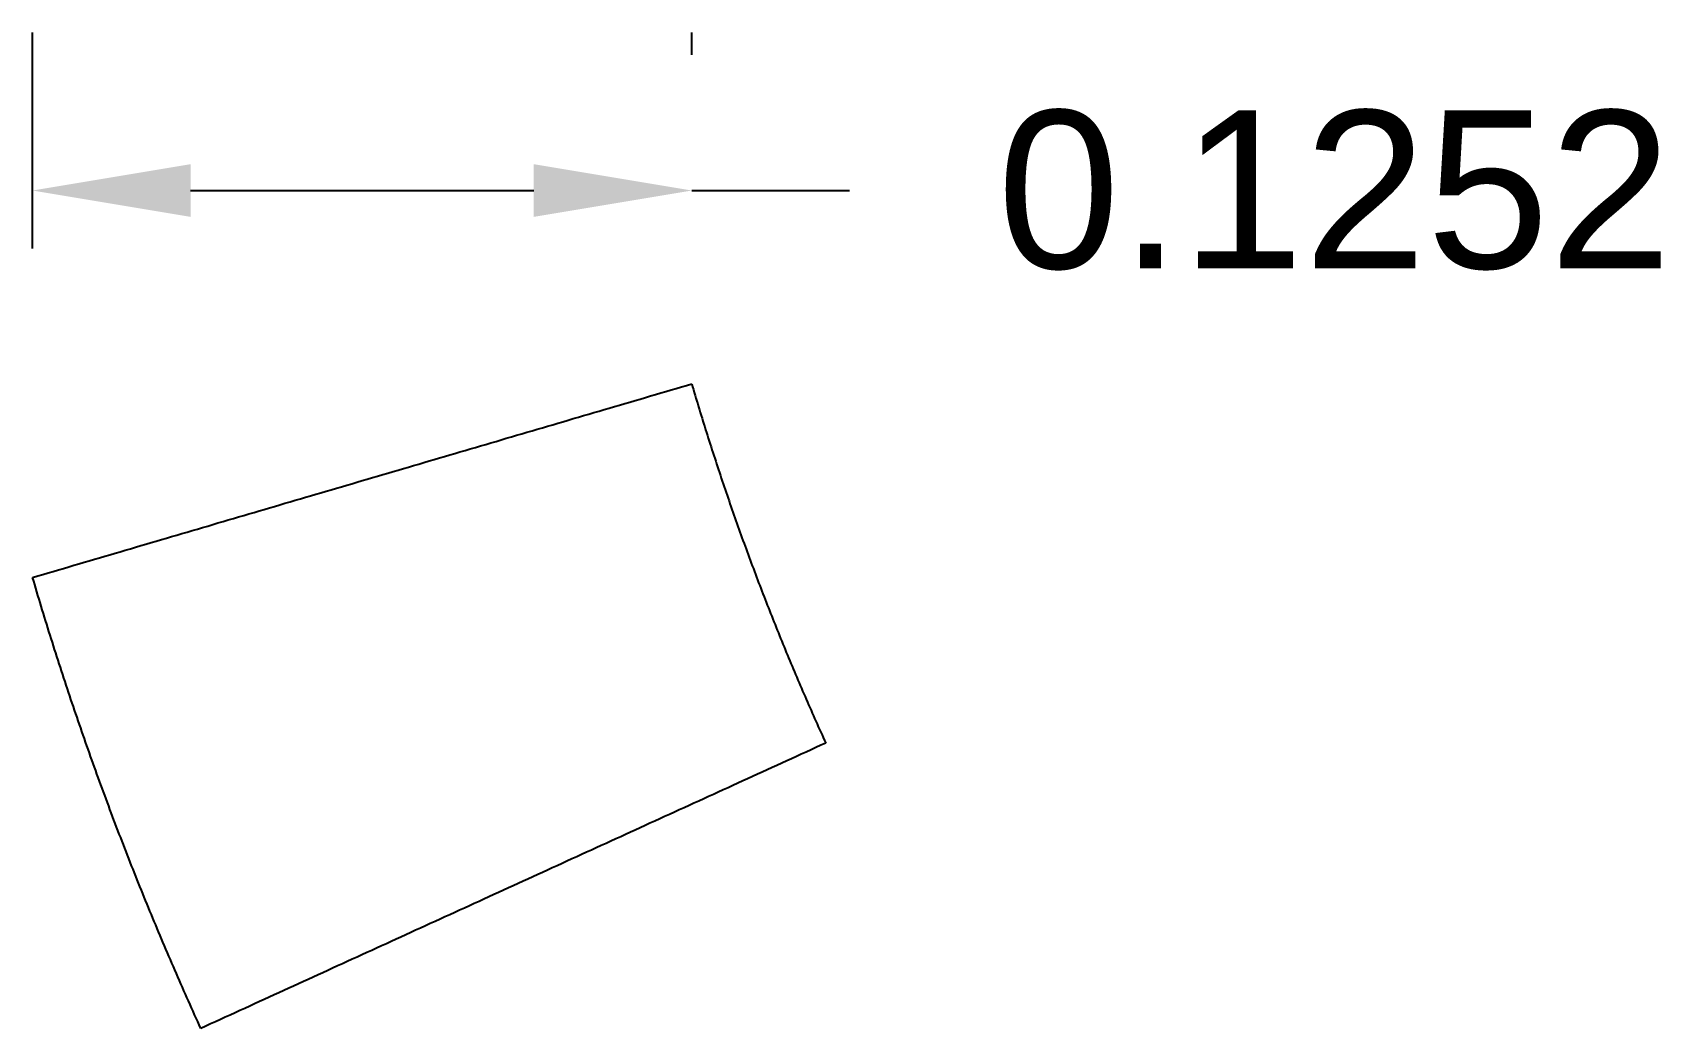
# Model space of a CAD drawing. Header units: metres. Extents: x 17.296 to 17.605, y 9.991 to 10.18.
import ezdxf

# ---------------------------------------------------------------- set-up
doc = ezdxf.new("R2010")
doc.units = ezdxf.units.M
doc.header["$MEASUREMENT"] = 0
doc.layers.add('dim', color=30, linetype='Continuous')
doc.layers.add('Scari', color=241, linetype='Continuous')
doc.styles.get("Standard").update_dxf_attribs({"font": 'arial.ttf'})
doc.dimstyles.get("Standard").update_dxf_attribs({"dimtxt": 0.03, "dimasz": 0.03, "dimexe": 0.03, "dimexo": 0.0625, "dimgap": 0.03, "dimtad": 0, "dimtih": 1, "dimtoh": 1, "dimdec": 4, "dimzin": 0, "dimdsep": 46, "dimtxsty": 'Standard', "dimcen": 0.03, "dimadec": 0, "dimazin": 0, "dimtfac": 1, "dimtdec": 4, "dimtofl": 0, "dimtmove": 0, "dimatfit": 3, "dimfxl": 1, "dimtolj": 1, "dimtzin": 0, "dimarcsym": 0})

# ---------------------------------------------------------------- blocks, each defined once
blk = doc.blocks.new('*D1')
at = {"layer": 'Defpoints', "color": 0, "transparency": 16777216}
for p in [(17.4208, 10.1502), (17.4208, 10.11346), (17.29559, 10.07669)]:
    blk.add_point(p, dxfattribs=at)
at = {"layer": 'dim', "color": 0, "lineweight": -2, "transparency": 16777216}
for p, q in [((17.29559, 10.13919), (17.29559, 10.1802)), ((17.4208, 10.17596), (17.4208, 10.1802)), ((17.32559, 10.1502), (17.3908, 10.1502)), ((17.4208, 10.1502), (17.4508, 10.1502))]:
    blk.add_line(p, q, dxfattribs=at)
at = {"layer": 'dim', "color": 0, "transparency": 16777216}
for points in [[(17.32559, 10.1552), (17.32559, 10.1452), (17.29559, 10.1502)], [(17.3908, 10.1552), (17.3908, 10.1452), (17.4208, 10.1502)]]:
    blk.add_solid(points, dxfattribs=at)
at = {"layer": 'dim', "color": 0, "transparency": 16777216, "insert": (17.54292, 10.1502), "char_height": 0.03, "attachment_point": 5}
blk.add_mtext('\\A1;0.1252', dxfattribs=at)

msp = doc.modelspace()

# ---------------------------------------------------------------- linework, layer by layer
at = {"layer": 'Scari'}
for points in [[(17.29559, 10.07669), (17.35819, 10.09508), (17.4208, 10.11346)], [(17.44626, 10.04521), (17.3869, 10.01811), (17.32755, 9.991)]]:
    msp.add_open_spline(points, degree=2, dxfattribs=at)
for points in [[(17.4208, 10.11346), (17.43109, 10.07843), (17.44626, 10.04521)], [(17.32755, 9.991), (17.3085, 10.0327), (17.29559, 10.07669)]]:
    msp.add_rational_spline(points, [1, 0.99745211461, 1], degree=2, dxfattribs=at)

# ---------------------------------------------------------------- dimensions: what is measured, and where the dimension line sits
at = {"layer": 'dim'}
dim = msp.add_linear_dim(base=(17.4208, 10.1502), p1=(17.29559, 10.07669), p2=(17.4208, 10.11346), dimstyle='Standard', dxfattribs=at)
dim.commit()
dim.dimension.update_dxf_attribs({"geometry": '*D1', "text_midpoint": (17.54292, 10.1502)})

doc.saveas('drawing.dxf')
